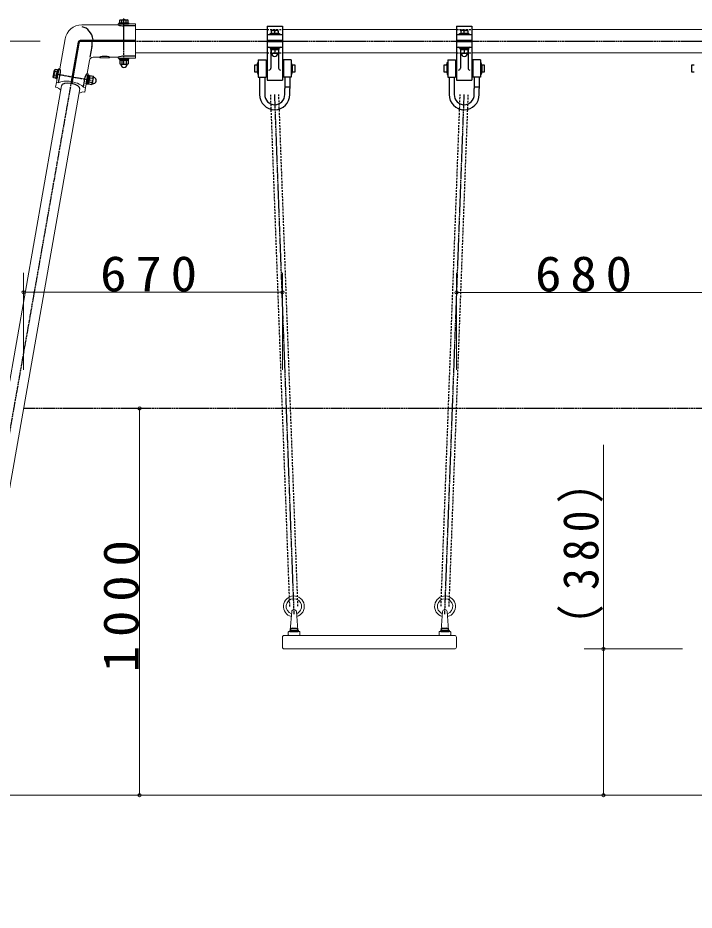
# Model space of a CAD drawing. Units: millimetres at full size. Extents: x -35408 to 50, y -49934 to 13350.
# Drawn here: x -17789 to -16040, y 2603 to 4910 of the extents above; entities that cross this region are included whole.
import ezdxf

# ---------------------------------------------------------------- set-up
doc = ezdxf.new("R2010")
doc.units = ezdxf.units.MM
doc.linetypes.add('USER2', pattern=[6, 3, -1, 1, -1])
doc.linetypes.add('USER4', pattern=[8, 5, -3])
doc.layers.add('線', color=2, linetype='Continuous', lineweight=25)
doc.layers.add('補助', color=2, linetype='Continuous', lineweight=25)
doc.styles.add('ＭＳ ゴシック', font='')
doc.styles.get('ＭＳ ゴシック').set_extended_font_data('MS Gothic')

# ---------------------------------------------------------------- blocks, each defined once
blk = doc.blocks.new('dimension_origin')
at = {"color": 0, "linetype": 'Continuous', "lineweight": -2}
blk.add_circle((0, 0), 1.25, dxfattribs=at)

msp = doc.modelspace()

# ---------------------------------------------------------------- linework, layer by layer
at = {"layer": '線', "color": 7, "lineweight": 13}
for p, q in [((-17529.98, 4891.75), (-17623.907, 4891.75)), ((-17530, 4891.75), (-17530, 4894.25)), ((-17485, 4894.25), (-17530, 4894.25)), ((-17485, 4891.75), (-17485, 4894.25)), ((-17485, 4891.75), (-17485, 4851)), ((-17485, 4880.25), (-17145, 4880.25)), ((-17105, 4880.25), (-16655, 4880.25)), ((-16615, 4880.25), (-16015, 4880.25)), ((-17667.239, 4855.391), (-17680.814, 4778.404)), ((-17485, 4849), (-17485, 4808.25)), ((-17604.304, 4799.986), (-17610.301, 4765.971)), ((-17577.5, 4808.25), (-17594.456, 4808.25)), ((-17577.5, 4806.75), (-17577.5, 4808.25)), ((-17577.5, 4806.75), (-17552.5, 4806.75)), ((-17552.5, 4806.75), (-17552.5, 4808.25)), ((-17529.98, 4808.25), (-17552.5, 4808.25)), ((-17530, 4808.25), (-17530, 4805.75)), ((-17485, 4805.75), (-17530, 4805.75)), ((-17485, 4819.75), (-17145, 4819.75)), ((-17485, 4808.25), (-17485, 4805.75)), ((-17105, 4819.75), (-16655, 4819.75)), ((-16615, 4819.75), (-16015, 4819.75)), ((-17689.633, 4742.782), (-17683.276, 4778.839)), ((-17680.814, 4778.404), (-17683.276, 4778.839)), ((-17614.197, 4729.481), (-17607.839, 4765.537)), ((-17610.301, 4765.971), (-17607.839, 4765.537)), ((-18050.675, 2614.589), (-17676.877, 4734.504)), ((-17691.695, 4731.088), (-17689.633, 4742.782)), ((-17686.241, 4730.126), (-17691.695, 4731.088)), ((-17684.179, 4741.82), (-17689.633, 4742.782)), ((-17619.651, 4730.443), (-17614.197, 4729.481)), ((-18002.814, 2606.15), (-17629.015, 4726.065)), ((-17621.713, 4718.748), (-17616.259, 4717.787)), ((-17616.259, 4717.787), (-17614.197, 4729.481)), ((-17084.712, 3326.791), (-17080.982, 3374.569)), ((-17065.288, 3326.791), (-17069.018, 3374.569)), ((-16694.712, 3326.791), (-16690.982, 3374.569)), ((-16675.288, 3326.791), (-16679.018, 3374.569)), ((-17088.8, 3323.102), (-17061.2, 3323.102)), ((-16698.8, 3323.102), (-16671.2, 3323.102)), ((-17105, 3308.102), (-17105, 3283.102)), ((-17100, 3313.102), (-16660, 3313.102)), ((-17090, 3314.302), (-17090, 3321.902)), ((-17088.8, 3313.102), (-17061.2, 3313.102)), ((-17060, 3314.302), (-17060, 3321.902)), ((-16700, 3314.302), (-16700, 3321.902)), ((-16698.8, 3313.102), (-16671.2, 3313.102)), ((-16670, 3314.302), (-16670, 3321.902)), ((-16655, 3308.102), (-16655, 3283.102)), ((-17100, 3278.102), (-16660, 3278.102)), ((-14849.3, 2900), (-17951, 2900))]:
    msp.add_line(p, q, dxfattribs=at)
at = {"layer": '線'}
for p, q in [((-17527, 4896.75), (-17503, 4896.75)), ((-17527, 4894.25), (-17527, 4896.75)), ((-17527, 4894.25), (-17503, 4894.25)), ((-17525.97, 4903.613), (-17524, 4904.75)), ((-17525.97, 4896.75), (-17525.97, 4903.613)), ((-17525.97, 4896.75), (-17504.03, 4896.75)), ((-17524, 4904.75), (-17506, 4904.75)), ((-17520.485, 4896.75), (-17520.485, 4903.613)), ((-17509.515, 4896.75), (-17509.515, 4903.613)), ((-17504.03, 4903.613), (-17506, 4904.75)), ((-17504.03, 4896.75), (-17504.03, 4903.613)), ((-17503, 4896.75), (-17503, 4894.25)), ((-17485.02, 4889.114), (-17515, 4889.114)), ((-17145, 4888.25), (-17105, 4888.25)), ((-17145, 4888.25), (-17145, 4749)), ((-17137, 4869.75), (-17113, 4869.75)), ((-17137, 4867.25), (-17137, 4869.75)), ((-17134, 4876.75), (-17133.5, 4877.25)), ((-17134, 4876.75), (-17134, 4869.75)), ((-17116, 4869.75), (-17134, 4869.75)), ((-17116.5, 4877.25), (-17133.5, 4877.25)), ((-17125, 4869.75), (-17125, 4876.113)), ((-17116, 4876.75), (-17116.5, 4877.25)), ((-17116, 4876.75), (-17116, 4869.75)), ((-17113, 4869.75), (-17113, 4867.25)), ((-17105, 4888.25), (-17105, 4749)), ((-16655, 4888.25), (-16615, 4888.25)), ((-16655, 4888.25), (-16655, 4749)), ((-16647, 4869.75), (-16623, 4869.75)), ((-16647, 4867.25), (-16647, 4869.75)), ((-16644, 4876.75), (-16643.5, 4877.25)), ((-16644, 4876.75), (-16644, 4869.75)), ((-16626, 4869.75), (-16644, 4869.75)), ((-16626.5, 4877.25), (-16643.5, 4877.25)), ((-16635, 4869.75), (-16635, 4876.113)), ((-16626, 4876.75), (-16626.5, 4877.25)), ((-16626, 4876.75), (-16626, 4869.75)), ((-16623, 4869.75), (-16623, 4867.25)), ((-16615, 4888.25), (-16615, 4749)), ((-17633.456, 4846.868), (-17652.196, 4740.587)), ((-17485, 4851), (-17628.532, 4851)), ((-17485, 4849), (-17626.752, 4849)), ((-17145, 4867.25), (-17105, 4867.25)), ((-17145, 4852.25), (-17105, 4852.25)), ((-17145, 4849), (-17105, 4849)), ((-17137, 4867.25), (-17113, 4867.25)), ((-16655, 4867.25), (-16615, 4867.25)), ((-16655, 4852.25), (-16615, 4852.25)), ((-16655, 4849), (-16615, 4849)), ((-16647, 4867.25), (-16623, 4867.25)), ((-17631.676, 4844.868), (-17650.128, 4740.222)), ((-17597.999, 4835.744), (-17602.847, 4808.25)), ((-17145, 4834), (-17105, 4834)), ((-17137, 4834), (-17113, 4834)), ((-17137, 4831.5), (-17137, 4834)), ((-17137, 4831.5), (-17113, 4831.5)), ((-17135.75, 4831.5), (-17114.25, 4831.5)), ((-17135.75, 4831.5), (-17135.75, 4828.5)), ((-17135.75, 4828.5), (-17114.25, 4828.5)), ((-17135, 4829), (-17135, 4780.084)), ((-17134.5, 4828.5), (-17134.5, 4818.789)), ((-17134.5, 4828.5), (-17115.5, 4828.5)), ((-17125.167, 4828.5), (-17125.971, 4831.5)), ((-17125, 4828.5), (-17125, 4819.637)), ((-17124.029, 4828.5), (-17124.833, 4831.5)), ((-17115.5, 4828.5), (-17115.5, 4818.789)), ((-17115, 4829), (-17115, 4780.084)), ((-17114.25, 4831.5), (-17114.25, 4828.5)), ((-17113, 4834), (-17113, 4831.5)), ((-16655, 4834), (-16615, 4834)), ((-16647, 4834), (-16623, 4834)), ((-16647, 4831.5), (-16647, 4834)), ((-16647, 4831.5), (-16623, 4831.5)), ((-16645.75, 4831.5), (-16624.25, 4831.5)), ((-16645.75, 4831.5), (-16645.75, 4828.5)), ((-16645.75, 4828.5), (-16624.25, 4828.5)), ((-16645, 4829), (-16645, 4780.084)), ((-16644.5, 4828.5), (-16644.5, 4818.789)), ((-16644.5, 4828.5), (-16625.5, 4828.5)), ((-16635.167, 4828.5), (-16635.971, 4831.5)), ((-16635, 4828.5), (-16635, 4819.637)), ((-16634.029, 4828.5), (-16634.833, 4831.5)), ((-16625.5, 4828.5), (-16625.5, 4818.789)), ((-16625, 4829), (-16625, 4780.084)), ((-16624.25, 4831.5), (-16624.25, 4828.5)), ((-16623, 4834), (-16623, 4831.5)), ((-17527, 4805.75), (-17503, 4805.75)), ((-17527, 4803.25), (-17527, 4805.75)), ((-17527, 4803.25), (-17503, 4803.25)), ((-17525.97, 4800.25), (-17504.03, 4800.25)), ((-17525.97, 4800.25), (-17525.97, 4791.387)), ((-17504.25, 4803.25), (-17525.75, 4803.25)), ((-17525.75, 4803.25), (-17525.75, 4800.25)), ((-17504.25, 4800.25), (-17525.75, 4800.25)), ((-17520.485, 4800.25), (-17520.485, 4791.387)), ((-17515.167, 4800.25), (-17515.971, 4803.25)), ((-17485.02, 4810.886), (-17515, 4810.886)), ((-17514.029, 4800.25), (-17514.833, 4803.25)), ((-17509.515, 4800.25), (-17509.515, 4791.387)), ((-17504.25, 4803.25), (-17504.25, 4800.25)), ((-17504.03, 4800.25), (-17504.03, 4791.387)), ((-17503, 4805.75), (-17503, 4803.25)), ((-17167.5, 4801.5), (-17147.5, 4801.5)), ((-17167.5, 4801.5), (-17167.5, 4756.5)), ((-17147.5, 4801.5), (-17147.5, 4756.5)), ((-17134.5, 4818.789), (-17134, 4818.5)), ((-17134, 4818.5), (-17116, 4818.5)), ((-17133, 4818), (-17133, 4818.5)), ((-17117, 4818), (-17117, 4818.5)), ((-17115.5, 4818.789), (-17116, 4818.5)), ((-17082.5, 4801.5), (-17102.5, 4801.5)), ((-17102.5, 4801.5), (-17102.5, 4756.5)), ((-17082.5, 4801.5), (-17082.5, 4756.5)), ((-16677.5, 4801.5), (-16657.5, 4801.5)), ((-16677.5, 4801.5), (-16677.5, 4756.5)), ((-16657.5, 4801.5), (-16657.5, 4756.5)), ((-16644.5, 4818.789), (-16644, 4818.5)), ((-16644, 4818.5), (-16626, 4818.5)), ((-16643, 4818), (-16643, 4818.5)), ((-16627, 4818), (-16627, 4818.5)), ((-16625.5, 4818.789), (-16626, 4818.5)), ((-16592.5, 4801.5), (-16612.5, 4801.5)), ((-16612.5, 4801.5), (-16612.5, 4756.5)), ((-16592.5, 4801.5), (-16592.5, 4756.5)), ((-17693.196, 4776.495), (-17694.658, 4774.753)), ((-17686.438, 4775.304), (-17693.196, 4776.495)), ((-17690.426, 4752.683), (-17686.259, 4776.318)), ((-17686.259, 4776.318), (-17683.797, 4775.884)), ((-17525.97, 4791.387), (-17524, 4790.25)), ((-17524, 4790.25), (-17506, 4790.25)), ((-17523, 4789.75), (-17523, 4790.25)), ((-17507, 4789.75), (-17507, 4790.25)), ((-17504.03, 4791.387), (-17506, 4790.25)), ((-17170.259, 4787.5), (-17177.5, 4787.5)), ((-17177.5, 4787.5), (-17177.5, 4770.5)), ((-17170.258, 4787.481), (-17168.724, 4794.852)), ((-17170.258, 4787.481), (-17170.258, 4770.519)), ((-17168.724, 4794.852), (-17167.5, 4794.598)), ((-17167.5, 4794.598), (-17167.5, 4763.402)), ((-17145, 4787.5), (-17147.5, 4787.5)), ((-17102.5, 4787.5), (-17105.011, 4787.5)), ((-17081.276, 4794.852), (-17082.5, 4794.598)), ((-17082.5, 4794.598), (-17082.5, 4763.402)), ((-17079.742, 4787.481), (-17081.276, 4794.852)), ((-17072.5, 4787.5), (-17079.744, 4787.5)), ((-17079.742, 4787.481), (-17079.742, 4770.519)), ((-17072.5, 4770.5), (-17072.5, 4787.5)), ((-16680.259, 4787.5), (-16687.5, 4787.5)), ((-16687.5, 4787.5), (-16687.5, 4770.5)), ((-16680.258, 4787.481), (-16678.724, 4794.852)), ((-16680.258, 4787.481), (-16680.258, 4770.519)), ((-16678.724, 4794.852), (-16677.5, 4794.598)), ((-16677.5, 4794.598), (-16677.5, 4763.402)), ((-16655, 4787.5), (-16657.5, 4787.5)), ((-16612.5, 4787.5), (-16615.011, 4787.5)), ((-16591.276, 4794.852), (-16592.5, 4794.598)), ((-16592.5, 4794.598), (-16592.5, 4763.402)), ((-16589.742, 4787.481), (-16591.276, 4794.852)), ((-16582.5, 4787.5), (-16589.744, 4787.5)), ((-16589.742, 4787.481), (-16589.742, 4770.519)), ((-16582.5, 4770.5), (-16582.5, 4787.5)), ((-16040.259, 4787.5), (-16047.5, 4787.5)), ((-16047.5, 4787.5), (-16047.5, 4770.5)), ((-17697.784, 4757.026), (-17694.658, 4774.753)), ((-17697.006, 4754.889), (-17697.784, 4757.026)), ((-17690.247, 4753.698), (-17697.006, 4754.889)), ((-17689.295, 4759.099), (-17696.053, 4760.291)), ((-17687.39, 4769.902), (-17694.149, 4771.094)), ((-17690.247, 4753.698), (-17686.438, 4775.304)), ((-17687.964, 4752.249), (-17683.797, 4775.884)), ((-17684.179, 4741.82), (-17679.395, 4768.952)), ((-17619.651, 4730.443), (-17614.867, 4757.574)), ((-17612.528, 4738.947), (-17608.36, 4762.583)), ((-17610.066, 4738.513), (-17605.898, 4762.149)), ((-17606.115, 4760.918), (-17609.849, 4739.744)), ((-17608.36, 4762.583), (-17605.898, 4762.149)), ((-17606.933, 4739.007), (-17603.123, 4760.613)), ((-17603.161, 4760.397), (-17606.894, 4739.223)), ((-17606.115, 4760.918), (-17603.161, 4760.397)), ((-17604.075, 4755.211), (-17595.347, 4753.672)), ((-17603.123, 4760.613), (-17594.395, 4759.074)), ((-17596.742, 4739.21), (-17593.617, 4756.937)), ((-17594.395, 4759.074), (-17593.617, 4756.937)), ((-17593.298, 4755.865), (-17593.79, 4755.952)), ((-17177.5, 4770.5), (-17170.259, 4770.5)), ((-17170.258, 4770.519), (-17168.724, 4763.148)), ((-17168.724, 4763.148), (-17167.5, 4763.402)), ((-17167.5, 4756.5), (-17147.5, 4756.5)), ((-17164, 4756.5), (-17164, 4711.5)), ((-17151, 4756.5), (-17151, 4711.5)), ((-17147.5, 4770.5), (-17145, 4770.5)), ((-17105.011, 4770.5), (-17102.5, 4770.5)), ((-17082.5, 4756.5), (-17102.5, 4756.5)), ((-17099, 4756.5), (-17099, 4727.5)), ((-17086, 4756.5), (-17086, 4727.5)), ((-17081.276, 4763.148), (-17082.5, 4763.402)), ((-17079.742, 4770.519), (-17081.276, 4763.148)), ((-17079.744, 4770.5), (-17072.5, 4770.5)), ((-16687.5, 4770.5), (-16680.259, 4770.5)), ((-16680.258, 4770.519), (-16678.724, 4763.148)), ((-16678.724, 4763.148), (-16677.5, 4763.402)), ((-16677.5, 4756.5), (-16657.5, 4756.5)), ((-16674, 4756.5), (-16674, 4711.5)), ((-16661, 4756.5), (-16661, 4711.5)), ((-16657.5, 4770.5), (-16655, 4770.5)), ((-16615.011, 4770.5), (-16612.5, 4770.5)), ((-16592.5, 4756.5), (-16612.5, 4756.5)), ((-16609, 4756.5), (-16609, 4727.5)), ((-16596, 4756.5), (-16596, 4727.5)), ((-16591.276, 4763.148), (-16592.5, 4763.402)), ((-16589.742, 4770.519), (-16591.276, 4763.148)), ((-16589.744, 4770.5), (-16582.5, 4770.5)), ((-16047.5, 4770.5), (-16040.259, 4770.5)), ((-17687.964, 4752.249), (-17690.426, 4752.683)), ((-17610.066, 4738.513), (-17612.528, 4738.947)), ((-17609.849, 4739.744), (-17606.894, 4739.223)), ((-17605.057, 4749.645), (-17608.151, 4749.374)), ((-17604.859, 4750.766), (-17607.953, 4750.496)), ((-17606.933, 4739.007), (-17598.204, 4737.468)), ((-17605.98, 4744.408), (-17597.252, 4742.869)), ((-17598.204, 4737.468), (-17596.742, 4739.21)), ((-17596.076, 4740.108), (-17596.569, 4740.195)), ((-17145, 4749), (-17105, 4749)), ((-17099, 4731.5), (-17086, 4731.5)), ((-16655, 4749), (-16615, 4749)), ((-16609, 4731.5), (-16596, 4731.5)), ((-17099, 4711.5), (-17099, 4727.5)), ((-17086, 4711.5), (-17086, 4727.5)), ((-16609, 4711.5), (-16609, 4727.5)), ((-16596, 4711.5), (-16596, 4727.5)), ((-17085.75, 3326.102), (-17064.25, 3326.102)), ((-17085.75, 3326.102), (-17085.75, 3323.102)), ((-17085.75, 3323.102), (-17064.25, 3323.102)), ((-17085.5, 3327.102), (-17085.5, 3326.102)), ((-17085.5, 3327.102), (-17064.5, 3327.102)), ((-17085.5, 3326.102), (-17064.5, 3326.102)), ((-17080, 3331.902), (-17070, 3331.902)), ((-17065.389, 3323.102), (-17066.192, 3326.102)), ((-17064.25, 3323.102), (-17065.054, 3326.102)), ((-17064.5, 3327.102), (-17064.5, 3326.102)), ((-17064.25, 3326.102), (-17064.25, 3323.102)), ((-16695.75, 3326.102), (-16674.25, 3326.102)), ((-16695.75, 3326.102), (-16695.75, 3323.102)), ((-16695.75, 3323.102), (-16674.25, 3323.102)), ((-16695.5, 3327.102), (-16695.5, 3326.102)), ((-16695.5, 3327.102), (-16674.5, 3327.102)), ((-16695.5, 3326.102), (-16674.5, 3326.102)), ((-16690, 3331.902), (-16680, 3331.902)), ((-16675.389, 3323.102), (-16676.192, 3326.102)), ((-16674.25, 3323.102), (-16675.054, 3326.102)), ((-16674.5, 3327.102), (-16674.5, 3326.102)), ((-16674.25, 3326.102), (-16674.25, 3323.102))]:
    msp.add_line(p, q, dxfattribs=at)
at = {"layer": '線', "color": 20, "linetype": 'USER2'}
for p, q in [((-17515, 4790), (-17515, 4910)), ((-18028.096, 2602.706), (-17632.167, 4848.132)), ((-17630, 4850), (-14825, 4850)), ((-17697.413, 4766.041), (-17598.932, 4748.677)), ((-17074.776, 3368.106), (-17125, 4711.5)), ((-16685.224, 3368.106), (-16635, 4711.5)), ((-11875.327, 3900), (-17774.673, 3900))]:
    msp.add_line(p, q, dxfattribs=at)
at = {"layer": '線', "color": 4, "linetype": 'USER4'}
for p, q in [((-17145, 4880.25), (-17105, 4880.25)), ((-16655, 4880.25), (-16615, 4880.25)), ((-17145, 4819.75), (-17105, 4819.75)), ((-16655, 4819.75), (-16615, 4819.75)), ((-17086.016, 3387.7), (-17135.493, 4711.108)), ((-17065.03, 3388.485), (-17114.507, 4711.892)), ((-16694.969, 3388.485), (-16645.493, 4711.892)), ((-16673.984, 3387.7), (-16624.507, 4711.108))]:
    msp.add_line(p, q, dxfattribs=at)
at = {"layer": '線', "linetype": 'USER4'}
for p, q in [((-17131, 4852.25), (-17131, 4849)), ((-17119, 4852.25), (-17119, 4849)), ((-16641, 4852.25), (-16641, 4849)), ((-16629, 4852.25), (-16629, 4849))]:
    msp.add_line(p, q, dxfattribs=at)
at = {"layer": '線', "color": 7, "lineweight": 13}
for centre, radius, start, end in [((-17623.907, 4847.75), 44, 90, 170), ((-17594.456, 4798.25), 10, 90, 170), ((-17075.523, 3388.092), 27, 92.14107, 256.17924), ((-17075.523, 3388.092), 27, 286.07159, 92.14107), ((-16684.477, 3388.092), 27, 87.85894, 253.92842), ((-16684.477, 3388.092), 27, 283.82077, 87.85894), ((-17075.523, 3388.092), 20, 92.14107, 252.8573), ((-17075.523, 3388.092), 20, 290.22522, 92.14107), ((-16684.477, 3388.092), 20, 87.85894, 249.77479), ((-16684.477, 3388.092), 20, 287.14271, 87.85894), ((-17075, 3374.102), 6, 4.46422, 175.53578), ((-16685, 3374.102), 6, 4.46422, 175.53578), ((-17088.8, 3321.902), 1.2, 90, 180), ((-17088.7, 3327.102), 4, 270, 355.53578), ((-17061.3, 3327.102), 4, 184.46422, 270), ((-17061.2, 3321.902), 1.2, 0, 90), ((-16698.8, 3321.902), 1.2, 90, 180), ((-16698.7, 3327.102), 4, 270, 355.53578), ((-16671.3, 3327.102), 4, 184.46422, 270), ((-16671.2, 3321.902), 1.2, 0, 90), ((-17100, 3308.102), 5, 90, 180), ((-17088.8, 3314.302), 1.2, 180, 270), ((-17061.2, 3314.302), 1.2, 270, 0), ((-16698.8, 3314.302), 1.2, 180, 270), ((-16671.2, 3314.302), 1.2, 270, 0), ((-16660, 3308.102), 5, 0, 90), ((-17100, 3283.102), 5, 180, 270), ((-16660, 3283.102), 5, 270, 0)]:
    msp.add_arc(centre, radius, start, end, dxfattribs=at)
at = {"layer": '線'}
for centre, radius, start, end in [((-17514.944, 4933.435), 44.321, 250.14052, 269.92721), ((-17523.227, 4898.863), 5.485, 60.00001, 119.99999), ((-17515, 4890.954), 13.796, 66.57346, 113.42654), ((-17506.773, 4898.863), 5.485, 60.00001, 119.99999), ((-17129.5, 4864.641), 12.323, 68.58229, 111.41755), ((-17120.5, 4864.641), 12.323, 68.58243, 111.41757), ((-16639.5, 4864.641), 12.323, 68.58229, 111.41755), ((-16630.5, 4864.641), 12.323, 68.58243, 111.41757), ((-17628.532, 4846), 5, 90, 170), ((-17626.752, 4844), 5, 90, 170), ((-17140, 4829), 5, 0, 90), ((-17110, 4829), 5, 90, 180), ((-16650, 4829), 5, 0, 90), ((-16620, 4829), 5, 90, 180), ((-17514.944, 4766.565), 44.321, 90.07279, 109.85948), ((-17129.75, 4832.508), 13.72, 249.74445, 290.25555), ((-17125, 4818), 8, 180, 0), ((-17120.25, 4832.508), 13.72, 249.74445, 290.25555), ((-16639.75, 4832.508), 13.72, 249.74445, 290.25555), ((-16635, 4818), 8, 180, 0), ((-16630.25, 4832.508), 13.72, 249.74445, 290.25555), ((-17688.995, 4772.97), 5.485, 140.00001, 199.99999), ((-17696.746, 4771.181), 17.493, 352.67942, 24.38988), ((-17523.227, 4796.137), 5.485, 240.00001, 299.99999), ((-17515, 4789.75), 8, 180, 0), ((-17515, 4804.046), 13.796, 246.57346, 293.42654), ((-17506.773, 4796.137), 5.485, 240.00001, 299.99999), ((-17140, 4780.084), 5, 270, 0), ((-17110, 4780.084), 5, 180, 270), ((-16650, 4780.084), 5, 270, 0), ((-16620, 4780.084), 5, 180, 270), ((-17691.852, 4756.765), 5.485, 140.00001, 199.99999), ((-17682.635, 4763.494), 13.796, 146.57346, 193.42654), ((-17597.801, 4753.734), 17.493, 135.61012, 167.32058), ((-17608.766, 4750.469), 13.796, 326.57346, 13.42654), ((-17594.687, 4747.987), 8, 260, 80), ((-17599.549, 4757.198), 5.485, 320.00001, 19.99999), ((-17602.406, 4740.993), 5.485, 320.00001, 19.99999), ((-17125, 4711.5), 39, 180, 0), ((-17125, 4711.5), 26, 180, 0), ((-16635, 4711.5), 39, 180, 0), ((-16635, 4711.5), 26, 180, 0), ((-17075, 3320.622), 12.339, 113.90552, 148.31866), ((-17075, 3320.622), 12.339, 31.68134, 66.09448), ((-16685, 3320.622), 12.339, 113.90552, 148.31866), ((-16685, 3320.622), 12.339, 31.68134, 66.09448)]:
    msp.add_arc(centre, radius, start, end, dxfattribs=at)
for centre, major_axis, ratio, start_param, end_param in [((-17631.747, 4837.843), (8.601, 48.779), 0.767184, 5.17056079, 6.28318531), ((-17635.421, 4842.343), (8.601, 48.779), 0.767184, 4.71238898, 4.94160831), ((-17565, 4808.25), (-12.5, 0), 0.145033, 3.14159265, 6.28318531), ((-17650.78, 4729.902), (-26.097, 4.602), 0.390731, 4.83534003, 6.28318531), ((-17655.113, 4730.666), (-26.097, 4.602), 0.390731, 3.14159265, 4.58943793)]:
    msp.add_ellipse(centre, major_axis=major_axis, ratio=ratio, start_param=start_param, end_param=end_param, dxfattribs=at)
at = {"layer": '線', "color": 7, "lineweight": 13}
for centre, start_param, end_param in [((-17650.78, 4729.902), 0.40261041, 0.79907716), ((-17650.78, 4729.902), 4.79801991, 5.8805749), ((-17655.113, 4730.666), 3.54420306, 4.62675805), ((-17655.113, 4730.666), 2.3425155, 2.73898224)]:
    msp.add_ellipse(centre, major_axis=(-37.423, 6.599), ratio=0.398766, start_param=start_param, end_param=end_param, dxfattribs=at)
at = {"layer": '補助', "lineweight": 13}
for p, q in [((-17731.837, 4850), (-18800, 4850)), ((-17774.673, 4000), (-17774.673, 4250.373)), ((-17105.168, 4000), (-17105.168, 4250.373)), ((-16654.831, 4000), (-16654.831, 4250)), ((-17774.673, 4200.373), (-17105.168, 4200.373)), ((-16654.831, 4200), (-15975.168, 4200)), ((-17474.673, 3900), (-17474.673, 2900)), ((-16275, 2900), (-16275, 3805.483)), ((-16070, 3278.102), (-16325, 3278.102)), ((-17851, 2900), (-17424.673, 2900)), ((-16070, 2900), (-16325, 2900))]:
    msp.add_line(p, q, dxfattribs=at)

# ---------------------------------------------------------------- block references
at = {"layer": '補助', "lineweight": 13, "xscale": 3.33, "yscale": 3.33}
for p in [(-17774.673, 4200.373), (-16654.831, 4200)]:
    msp.add_blockref('dimension_origin', p, dxfattribs=at)
for p, rotation in [((-17105.168, 4200.373), 180), ((-17474.673, 3900), 270), ((-16275, 3278.102), 270), ((-17474.673, 2900), 90), ((-16275, 2900), 90)]:
    msp.add_blockref('dimension_origin', p, dxfattribs=dict(at, rotation=rotation))

# ---------------------------------------------------------------- texts
at = {"layer": '補助', "char_height": 91.64, "attachment_point": 8, "style": 'ＭＳ ゴシック'}
for s, insert in [('\\T1.33;\\W1.1;670', (-17439.921, 4201.373)), ('\\T1.33;\\W1.1;680', (-16315, 4201))]:
    msp.add_mtext(s, dxfattribs=dict(at, insert=insert))
at = {"layer": '補助', "char_height": 91.64, "attachment_point": 8, "rotation": 90, "style": 'ＭＳ ゴシック'}
for s, insert in [('\\T1.33;\\W0.9;（380）', (-16276, 3542.626)), ('\\T1.33;\\W1.1;1000', (-17475.673, 3400))]:
    msp.add_mtext(s, dxfattribs=dict(at, insert=insert))

doc.saveas('drawing.dxf')
